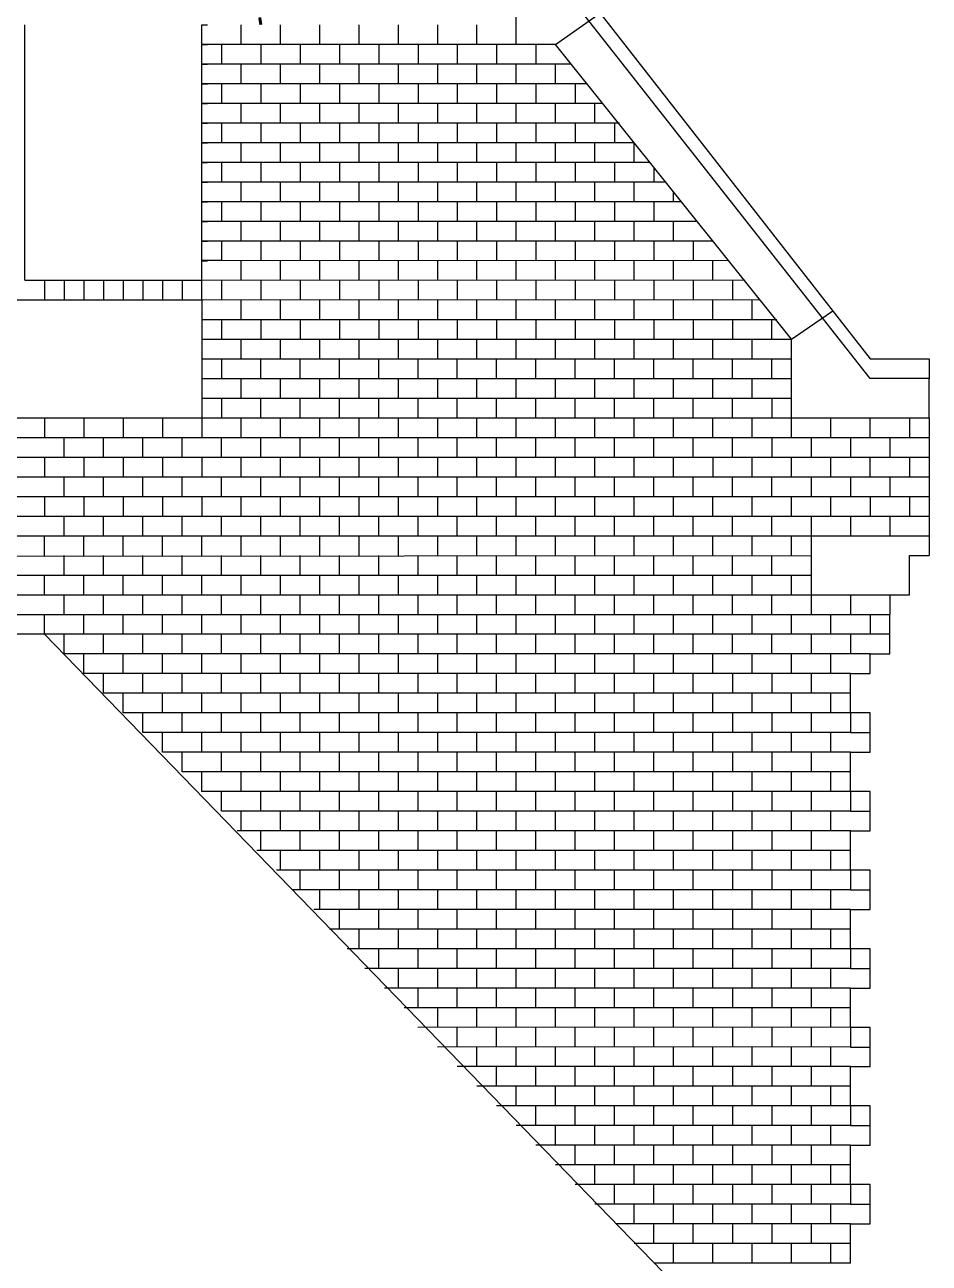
# Model space of a CAD drawing. Extents: x 10 to 104, y 10 to 179.
# Drawn here: x 58 to 104, y 84 to 147 of the extents above; entities that cross this region are included whole.
import ezdxf

# ---------------------------------------------------------------- set-up
doc = ezdxf.new("R2010")
doc.units = 0
doc.header["$MEASUREMENT"] = 0
doc.layers.add('OHNE_NAMEN', color=7, linetype='CONTINUOUS')

msp = doc.modelspace()

# ---------------------------------------------------------------- linework, layer by layer
at = {"layer": 'OHNE_NAMEN', "color": 7, "linetype": 'CONTINUOUS'}
for p, q in [((101.001, 129.0017), (68.0011, 171.0016)), ((83.0012, 146.0017), (83.0012, 148.0016)), ((85.0011, 146.0017), (87.2892, 147.6156)), ((69.0002, 146.0006), (69.0002, 147.0007)), ((71.0004, 146.0006), (71.0004, 147.0007)), ((73.0003, 146.0006), (73.0003, 147.0007)), ((75.0002, 146.0006), (75.0002, 147.0007)), ((77.0001, 146.0006), (77.0001, 147.0007)), ((79.0004, 146.0006), (79.0004, 147.0007)), ((81.0002, 146.0006), (81.0002, 147.0007)), ((83.0001, 146.0006), (83.0001, 147.0007)), ((83.0012, 146.0013), (67.001, 146.0013)), ((68.0004, 146.0003), (68.0004, 145.0005)), ((70.0003, 146.001), (70.0003, 145.0008)), ((72.0002, 146.001), (72.0002, 145.0008)), ((74.0004, 146.001), (74.0004, 145.0008)), ((76.0003, 146.001), (76.0003, 145.0008)), ((78.0002, 146.001), (78.0002, 145.0008)), ((80.0005, 146.001), (80.0005, 145.0008)), ((82.0004, 146.001), (82.0004, 145.0008)), ((85.0011, 146.0017), (83.0012, 146.0017)), ((84.0003, 146.001), (84.0003, 145.0008)), ((97.0012, 131.0015), (85.0011, 146.0017)), ((85.75, 145.0001), (67.001, 145.0012)), ((69.0002, 144.0007), (69.0002, 145.0008)), ((71.0004, 144.0007), (71.0004, 145.0008)), ((73.0003, 144.0007), (73.0003, 145.0008)), ((75.0002, 144.0007), (75.0002, 145.0008)), ((77.0001, 144.0007), (77.0001, 145.0008)), ((79.0004, 144.0007), (79.0004, 145.0008)), ((81.0002, 144.0007), (81.0002, 145.0008)), ((83.0001, 144.0007), (83.0001, 145.0008)), ((85.0004, 144.0007), (85.0004, 145.0008)), ((86.6249, 144), (67.001, 144.0014)), ((68.0004, 144.0004), (68.0004, 143.0002)), ((70.0003, 144.0011), (70.0003, 143.0009)), ((72.0002, 144.0011), (72.0002, 143.0009)), ((74.0004, 144.0011), (74.0004, 143.0009)), ((76.0003, 144.0011), (76.0003, 143.0009)), ((78.0002, 144.0011), (78.0002, 143.0009)), ((80.0005, 144.0011), (80.0005, 143.0009)), ((82.0004, 144.0011), (82.0004, 143.0009)), ((84.0003, 144.0011), (84.0003, 143.0009)), ((86.0005, 144.0011), (86.0005, 143.0009)), ((87.3749, 142.9999), (67.001, 143.0013)), ((69.0002, 142.0008), (69.0002, 143.0006)), ((71.0004, 142.0008), (71.0004, 143.0006)), ((73.0003, 142.0008), (73.0003, 143.0006)), ((75.0002, 142.0008), (75.0002, 143.0006)), ((77.0001, 142.0008), (77.0001, 143.0006)), ((79.0004, 142.0008), (79.0004, 143.0006)), ((81.0002, 142.0008), (81.0002, 143.0006)), ((83.0001, 142.0008), (83.0001, 143.0006)), ((85.0004, 142.0008), (85.0004, 143.0006)), ((87.0003, 142.0008), (87.0003, 143.0006)), ((88.2502, 142.0001), (67.001, 142.0012)), ((68.0004, 142.0005), (68.0004, 141.0003)), ((70.0003, 142.0008), (70.0003, 141.001)), ((72.0002, 142.0008), (72.0002, 141.001)), ((74.0004, 142.0008), (74.0004, 141.001)), ((76.0003, 142.0008), (76.0003, 141.001)), ((78.0002, 142.0008), (78.0002, 141.001)), ((80.0005, 142.0008), (80.0005, 141.001)), ((82.0004, 142.0008), (82.0004, 141.001)), ((84.0003, 142.0008), (84.0003, 141.001)), ((86.0005, 142.0008), (86.0005, 141.001)), ((88.0004, 142.0008), (88.0004, 141.001)), ((89.0002, 141), (67.001, 141.0014)), ((69.0002, 140.0009), (69.0002, 141.0007)), ((71.0004, 140.0009), (71.0004, 141.0007)), ((73.0003, 140.0009), (73.0003, 141.0007)), ((75.0002, 140.0009), (75.0002, 141.0007)), ((77.0001, 140.0009), (77.0001, 141.0007)), ((79.0004, 140.0009), (79.0004, 141.0007)), ((81.0002, 140.0009), (81.0002, 141.0007)), ((83.0001, 140.0009), (83.0001, 141.0007)), ((85.0004, 140.0009), (85.0004, 141.0007)), ((87.0003, 140.0009), (87.0003, 141.0007)), ((89.0002, 140.0009), (89.0002, 141.0007)), ((89.7502, 139.9999), (67.001, 140.0013)), ((68.0004, 140.0002), (68.0004, 139.0004)), ((70.0003, 140.0009), (70.0003, 139.0008)), ((72.0002, 140.0009), (72.0002, 139.0008)), ((74.0004, 140.0009), (74.0004, 139.0008)), ((76.0003, 140.0009), (76.0003, 139.0008)), ((78.0002, 140.0009), (78.0002, 139.0008)), ((80.0005, 140.0009), (80.0005, 139.0008)), ((82.0004, 140.0009), (82.0004, 139.0008)), ((84.0003, 140.0009), (84.0003, 139.0008)), ((86.0005, 140.0009), (86.0005, 139.0008)), ((88.0004, 140.0009), (88.0004, 139.0008)), ((90, 139.7501), (90.0003, 139.0008)), ((90.6251, 139.0001), (67.001, 139.0012)), ((69.0002, 138.0007), (69.0002, 139.0008)), ((71.0004, 138.0007), (71.0004, 139.0008)), ((73.0003, 138.0007), (73.0003, 139.0008)), ((75.0002, 138.0007), (75.0002, 139.0008)), ((77.0001, 138.0007), (77.0001, 139.0008)), ((79.0004, 138.0007), (79.0004, 139.0008)), ((81.0002, 138.0007), (81.0002, 139.0008)), ((83.0001, 138.0007), (83.0001, 139.0008)), ((85.0004, 138.0007), (85.0004, 139.0008)), ((87.0003, 138.0007), (87.0003, 139.0008)), ((89.0002, 138.0007), (89.0002, 139.0008)), ((91.3751, 138), (67.001, 138.0014)), ((68.0004, 138.0003), (68.0004, 137.0002)), ((70.0003, 138.001), (70.0003, 137.0009)), ((72.0002, 138.001), (72.0002, 137.0009)), ((74.0004, 138.001), (74.0004, 137.0009)), ((76.0003, 138.001), (76.0003, 137.0009)), ((78.0002, 138.001), (78.0002, 137.0009)), ((80.0005, 138.001), (80.0005, 137.0009)), ((82.0004, 138.001), (82.0004, 137.0009)), ((84.0003, 138.001), (84.0003, 137.0009)), ((86.0005, 138.001), (86.0005, 137.0009)), ((88.0004, 138.001), (88.0004, 137.0009)), ((90.0003, 138.001), (90.0003, 137.0009)), ((91.0001, 138), (91.0001, 138.4999)), ((92.1251, 136.9998), (67.001, 137.0012)), ((69.0002, 136.0008), (69.0002, 137.0009)), ((71.0004, 136.0008), (71.0004, 137.0009)), ((73.0003, 136.0008), (73.0003, 137.0009)), ((75.0002, 136.0008), (75.0002, 137.0009)), ((77.0001, 136.0008), (77.0001, 137.0009)), ((79.0004, 136.0008), (79.0004, 137.0009)), ((81.0002, 136.0008), (81.0002, 137.0009)), ((83.0001, 136.0008), (83.0001, 137.0009)), ((85.0004, 136.0008), (85.0004, 137.0009)), ((87.0003, 136.0008), (87.0003, 137.0009)), ((89.0002, 136.0008), (89.0002, 137.0009)), ((91.0001, 136.0008), (91.0001, 137.0009)), ((93.001, 136.0011), (67.001, 136.0011)), ((68.0004, 136.0004), (68.0004, 135.0003)), ((70.0003, 136.0008), (70.0003, 135.001)), ((72.0002, 136.0008), (72.0002, 135.001)), ((74.0004, 136.0008), (74.0004, 135.001)), ((76.0003, 136.0008), (76.0003, 135.001)), ((78.0002, 136.0008), (78.0002, 135.001)), ((80.0005, 136.0008), (80.0005, 135.001)), ((82.0004, 136.0008), (82.0004, 135.001)), ((84.0003, 136.0008), (84.0003, 135.001)), ((86.0005, 136.0008), (86.0005, 135.001)), ((88.0004, 136.0008), (88.0004, 135.001)), ((90.0003, 136.0008), (90.0003, 135.001)), ((92.0002, 136.0008), (92.0002, 135.001)), ((68.0004, 135.0014), (67.0006, 135.0014)), ((93.75, 134.9999), (68.0011, 135.0014)), ((69.0002, 134.0009), (69.0002, 135.0006)), ((71.0004, 134.0009), (71.0004, 135.0006)), ((73.0003, 134.0009), (73.0003, 135.0006)), ((75.0002, 134.0009), (75.0002, 135.0006)), ((77.0001, 134.0009), (77.0001, 135.0006)), ((79.0004, 134.0009), (79.0004, 135.0006)), ((81.0002, 134.0009), (81.0002, 135.0006)), ((83.0001, 134.0009), (83.0001, 135.0006)), ((85.0004, 134.0009), (85.0004, 135.0006)), ((87.0003, 134.0009), (87.0003, 135.0006)), ((89.0002, 134.0009), (89.0002, 135.0006)), ((91.0001, 134.0009), (91.0001, 135.0006)), ((93.0003, 134.0009), (93.0003, 135.0006)), ((59.0003, 134.0005), (59.0003, 133.0004)), ((60.0004, 134.0005), (60.0004, 133.0004)), ((61.0002, 134.0005), (61.0002, 133.0004)), ((62.0003, 134.0005), (62.0003, 133.0004)), ((63.0005, 134.0005), (63.0005, 133.0004)), ((64.0002, 134.0005), (64.0002, 133.0004)), ((65.0004, 134.0005), (65.0004, 133.0004)), ((66.0005, 134.0005), (66.0005, 133.0004)), ((94.6249, 134.0002), (67.0003, 134.0005)), ((67.0003, 133.0004), (67.0003, 134.0005)), ((68.0004, 134.0005), (68.0004, 133.0004)), ((70.0003, 134.0009), (70.0003, 133.0007)), ((72.0002, 134.0009), (72.0002, 133.0007)), ((74.0004, 134.0009), (74.0004, 133.0007)), ((76.0003, 134.0009), (76.0003, 133.0007)), ((78.0002, 134.0009), (78.0002, 133.0007)), ((80.0005, 134.0009), (80.0005, 133.0007)), ((82.0004, 134.0009), (82.0004, 133.0007)), ((84.0003, 134.0009), (84.0003, 133.0007)), ((86.0005, 134.0009), (86.0005, 133.0007)), ((88.0004, 134.0009), (88.0004, 133.0007)), ((90.0003, 134.0009), (90.0003, 133.0007)), ((92.0002, 134.0009), (92.0002, 133.0007)), ((94.0005, 134.0009), (94.0005, 133.0007)), ((95.3749, 133), (67.0003, 133.0004)), ((69.0002, 132.0006), (69.0002, 133.0007)), ((71.0004, 132.0006), (71.0004, 133.0007)), ((73.0003, 132.0006), (73.0003, 133.0007)), ((75.0002, 132.0006), (75.0002, 133.0007)), ((77.0001, 132.0006), (77.0001, 133.0007)), ((79.0004, 132.0006), (79.0004, 133.0007)), ((81.0002, 132.0006), (81.0002, 133.0007)), ((83.0001, 132.0006), (83.0001, 133.0007)), ((85.0004, 132.0006), (85.0004, 133.0007)), ((87.0003, 132.0006), (87.0003, 133.0007)), ((89.0002, 132.0006), (89.0002, 133.0007)), ((91.0001, 132.0006), (91.0001, 133.0007)), ((93.0003, 132.0006), (93.0003, 133.0007)), ((95.0002, 132.0006), (95.0002, 133.0007)), ((97.0012, 131.0015), (99.1027, 132.4458)), ((67.0003, 132.0003), (96.2501, 131.9999)), ((68.0004, 132.0003), (68.0004, 131.0005)), ((70.0003, 132.001), (70.0003, 131.0009)), ((72.0002, 132.001), (72.0002, 131.0009)), ((74.0004, 132.001), (74.0004, 131.0009)), ((76.0003, 132.001), (76.0003, 131.0009)), ((78.0002, 132.001), (78.0002, 131.0009)), ((80.0005, 132.001), (80.0005, 131.0009)), ((82.0004, 132.001), (82.0004, 131.0009)), ((84.0003, 132.001), (84.0003, 131.0009)), ((86.0005, 132.001), (86.0005, 131.0009)), ((88.0004, 132.001), (88.0004, 131.0009)), ((90.0003, 132.001), (90.0003, 131.0009)), ((92.0002, 132.001), (92.0002, 131.0009)), ((94.0005, 132.001), (94.0005, 131.0009)), ((96, 131.0001), (96, 131.9999)), ((67.0003, 131.0005), (97.0005, 131.0005)), ((69.0002, 130.0007), (69.0002, 131.0009)), ((71.0004, 130.0007), (71.0004, 131.0009)), ((73.0003, 130.0007), (73.0003, 131.0009)), ((75.0002, 130.0007), (75.0002, 131.0009)), ((77.0004, 130.0007), (77.0004, 131.0009)), ((79.0004, 130.0007), (79.0004, 131.0009)), ((81.0002, 130.0007), (81.0002, 131.0009)), ((83.0001, 130.0007), (83.0001, 131.0009)), ((85.0004, 130.0007), (85.0004, 131.0009)), ((87.0003, 130.0007), (87.0003, 131.0009)), ((89.0002, 130.0007), (89.0002, 131.0009)), ((91.0001, 130.0007), (91.0001, 131.0009)), ((93.0003, 130.0007), (93.0003, 131.0009)), ((95.0002, 130.0007), (95.0002, 131.0009)), ((97.0001, 130.0007), (97.0001, 131.0009)), ((97.0012, 127.0014), (97.0012, 131.0015)), ((67.0003, 130.0004), (97.0005, 130.0004)), ((68.0004, 130.0004), (68.0004, 129.0003)), ((70.0003, 129.0006), (70.0003, 130.0007)), ((72.0002, 129.0006), (72.0002, 130.0007)), ((74.0001, 129.0006), (74.0001, 130.0007)), ((76.0003, 129.0006), (76.0003, 130.0007)), ((78.0002, 129.0006), (78.0002, 130.0007)), ((80.0001, 129.0006), (80.0001, 130.0007)), ((82.0004, 129.0006), (82.0004, 130.0007)), ((84.0003, 129.0006), (84.0003, 130.0007)), ((86.0002, 129.0006), (86.0002, 130.0007)), ((88.0004, 129.0006), (88.0004, 130.0007)), ((90.0003, 129.0006), (90.0003, 130.0007)), ((92.0002, 129.0006), (92.0002, 130.0007)), ((94.0001, 129.0006), (94.0001, 130.0007)), ((96.0004, 129.0006), (96.0004, 130.0007)), ((67.0003, 129.0003), (97.0005, 129.0003)), ((69.0002, 128.0008), (69.0002, 129.0006)), ((71.0004, 128.0008), (71.0004, 129.0006)), ((73.0003, 128.0008), (73.0003, 129.0006)), ((75.0002, 128.0008), (75.0002, 129.0006)), ((77.0004, 128.0008), (77.0004, 129.0006)), ((79.0004, 128.0008), (79.0004, 129.0006)), ((81.0002, 128.0008), (81.0002, 129.0006)), ((83.0005, 128.0008), (83.0005, 129.0006)), ((85.0004, 128.0008), (85.0004, 129.0006)), ((87.0003, 128.0008), (87.0003, 129.0006)), ((89.0002, 128.0008), (89.0002, 129.0006)), ((91.0001, 128.0008), (91.0001, 129.0006)), ((93.0003, 128.0008), (93.0003, 129.0006)), ((95.0002, 128.0008), (95.0002, 129.0006)), ((97.0001, 128.0008), (97.0001, 129.0006)), ((104.0007, 129.0013), (101.001, 129.0017)), ((67.0003, 128.0005), (97.0005, 128.0005)), ((68.0004, 128.0005), (68.0004, 127.0004)), ((70.0003, 127.0007), (70.0003, 128.0008)), ((72.0002, 127.0007), (72.0002, 128.0008)), ((74.0004, 127.0007), (74.0004, 128.0008)), ((76.0003, 127.0007), (76.0003, 128.0008)), ((78.0002, 127.0007), (78.0002, 128.0008)), ((80.0001, 127.0007), (80.0001, 128.0008)), ((82.0004, 127.0007), (82.0004, 128.0008)), ((84.0003, 127.0007), (84.0003, 128.0008)), ((86.0002, 127.0007), (86.0002, 128.0008)), ((88.0004, 127.0007), (88.0004, 128.0008)), ((90.0003, 127.0007), (90.0003, 128.0008)), ((92.0002, 127.0007), (92.0002, 128.0008)), ((94.0001, 127.0007), (94.0001, 128.0008)), ((96.0004, 128.0008), (96.0004, 127.0007)), ((59.0003, 127.0004), (59.0003, 126.0002)), ((61.0002, 127.0004), (61.0002, 126.0002)), ((63.0005, 127.0004), (63.0005, 126.0002)), ((65.0004, 127.0004), (65.0004, 126.0002)), ((67.0003, 127.0004), (104.0003, 127.0004)), ((67.0003, 127.0004), (67.0003, 126.0002)), ((69.0002, 126.0006), (69.0002, 127.0007)), ((71.0004, 126.0006), (71.0004, 127.0007)), ((73.0003, 126.0006), (73.0003, 127.0007)), ((75.0002, 126.0006), (75.0002, 127.0007)), ((77.0004, 126.0006), (77.0004, 127.0007)), ((79.0004, 126.0006), (79.0004, 127.0007)), ((81.0002, 126.0006), (81.0002, 127.0007)), ((83.0005, 126.0006), (83.0005, 127.0007)), ((85.0004, 126.0006), (85.0004, 127.0007)), ((87.0003, 126.0006), (87.0003, 127.0007)), ((89.0002, 126.0006), (89.0002, 127.0007)), ((91.0001, 126.0006), (91.0001, 127.0007)), ((93.0003, 126.0006), (93.0003, 127.0007)), ((95.0002, 126.0006), (95.0002, 127.0007)), ((97.0001, 126.0006), (97.0001, 127.0007)), ((99.0004, 126.0006), (99.0004, 127.0007)), ((101.0003, 126.0006), (101.0003, 127.0007)), ((103.0005, 127.0007), (103.0005, 126.0009)), ((10.0008, 126.0013), (104.0003, 126.0002)), ((60.0001, 125.0008), (60.0001, 126.0006)), ((62, 125.0008), (62, 126.0006)), ((64.0002, 125.0008), (64.0002, 126.0006)), ((66.0001, 125.0008), (66.0001, 126.0006)), ((68, 125.0008), (68, 126.0006)), ((70.0003, 125.0008), (70.0003, 126.0006)), ((72.0002, 125.0008), (72.0002, 126.0006)), ((74.0004, 125.0008), (74.0004, 126.0006)), ((76.0003, 125.0008), (76.0003, 126.0006)), ((78.0002, 125.0008), (78.0002, 126.0006)), ((80.0001, 125.0008), (80.0001, 126.0006)), ((82.0004, 125.0008), (82.0004, 126.0006)), ((84.0003, 125.0008), (84.0003, 126.0006)), ((86.0002, 125.0008), (86.0002, 126.0006)), ((88.0004, 125.0008), (88.0004, 126.0006)), ((90.0003, 125.0008), (90.0003, 126.0006)), ((92.0002, 125.0008), (92.0002, 126.0006)), ((94.0001, 125.0008), (94.0001, 126.0006)), ((96.0004, 126.0009), (96.0004, 125.0008)), ((98.0003, 126.0009), (98.0003, 125.0008)), ((100.0005, 126.0009), (100.0005, 125.0008)), ((102.0004, 126.0009), (102.0004, 125.0008)), ((10.0008, 125.0012), (104.0003, 125.0004)), ((59.0003, 125.0004), (59.0003, 124.0003)), ((61.0002, 125.0004), (61.0002, 124.0003)), ((63.0005, 125.0004), (63.0005, 124.0003)), ((65.0004, 125.0004), (65.0004, 124.0003)), ((67.0003, 125.0004), (67.0003, 124.0003)), ((69.0005, 124.0007), (69.0005, 125.0008)), ((71.0004, 124.0007), (71.0004, 125.0008)), ((73.0003, 124.0007), (73.0003, 125.0008)), ((75.0002, 124.0007), (75.0002, 125.0008)), ((77.0004, 124.0007), (77.0004, 125.0008)), ((79.0004, 124.0007), (79.0004, 125.0008)), ((81.0002, 124.0007), (81.0002, 125.0008)), ((83.0005, 124.0007), (83.0005, 125.0008)), ((85.0004, 124.0007), (85.0004, 125.0008)), ((87.0003, 124.0007), (87.0003, 125.0008)), ((89.0002, 124.0007), (89.0002, 125.0008)), ((91.0001, 124.0007), (91.0001, 125.0008)), ((93.0003, 125.0008), (93.0003, 124.001)), ((95.0002, 124.0007), (95.0002, 125.0008)), ((97.0001, 124.0007), (97.0001, 125.0008)), ((99.0004, 124.0007), (99.0004, 125.0008)), ((101.0003, 124.0007), (101.0003, 125.0008)), ((103.0005, 125.0008), (103.0005, 124.001)), ((10.0008, 124.0014), (104.0003, 124.0003)), ((60.0001, 123.0009), (60.0001, 124.0007)), ((62, 123.0009), (62, 124.0007)), ((64.0002, 123.0009), (64.0002, 124.0007)), ((66.0001, 123.0009), (66.0001, 124.0007)), ((68, 123.0009), (68, 124.0007)), ((70.0003, 123.0009), (70.0003, 124.0007)), ((72.0002, 123.0009), (72.0002, 124.0007)), ((74.0001, 123.0009), (74.0001, 124.0007)), ((76.0003, 123.0009), (76.0003, 124.0007)), ((78.0002, 123.0009), (78.0002, 124.0007)), ((80.0001, 123.0009), (80.0001, 124.0007)), ((82.0004, 123.0009), (82.0004, 124.0007)), ((84.0003, 123.0009), (84.0003, 124.0007)), ((86.0002, 123.0009), (86.0002, 124.0007)), ((88.0004, 123.0009), (88.0004, 124.0007)), ((90.0003, 123.0009), (90.0003, 124.0007)), ((92.0002, 123.0009), (92.0002, 124.0007)), ((94.0001, 123.0009), (94.0001, 124.0007)), ((96.0004, 123.0009), (96.0004, 124.0007)), ((98.0003, 124.001), (98.0003, 123.0009)), ((100.0005, 124.001), (100.0005, 123.0009)), ((102.0004, 124.001), (102.0004, 123.0009)), ((10.0008, 123.0013), (104.0003, 123.0002)), ((59.0003, 123.0002), (59.0003, 122.0004)), ((61.0002, 123.0002), (61.0002, 122.0004)), ((63.0005, 123.0002), (63.0005, 122.0004)), ((65.0004, 123.0002), (65.0004, 122.0004)), ((67.0003, 123.0002), (67.0003, 122.0004)), ((69.0005, 122.0008), (69.0005, 123.0009)), ((71.0004, 122.0008), (71.0004, 123.0009)), ((73.0003, 122.0008), (73.0003, 123.0009)), ((75.0002, 122.0008), (75.0002, 123.0009)), ((77.0004, 122.0008), (77.0004, 123.0009)), ((79.0004, 122.0008), (79.0004, 123.0009)), ((81.0002, 122.0008), (81.0002, 123.0009)), ((83.0005, 122.0008), (83.0005, 123.0009)), ((85.0004, 122.0008), (85.0004, 123.0009)), ((87.0003, 122.0008), (87.0003, 123.0009)), ((89.0002, 122.0008), (89.0002, 123.0009)), ((91.0004, 122.0008), (91.0004, 123.0009)), ((93.0003, 122.0008), (93.0003, 123.0009)), ((95.0002, 122.0008), (95.0002, 123.0009)), ((97.0005, 122.0008), (97.0005, 123.0009)), ((99.0004, 122.0008), (99.0004, 123.0009)), ((101.0003, 123.0009), (101.0003, 122.0008)), ((103.0005, 123.0009), (103.0005, 122.0008)), ((10.0008, 122.0011), (104.0003, 122.0004)), ((60.0001, 121.0007), (60.0001, 122.0008)), ((62.0003, 121.0007), (62.0003, 122.0008)), ((64.0002, 121.0007), (64.0002, 122.0008)), ((66.0001, 121.0007), (66.0001, 122.0008)), ((68.0004, 121.0007), (68.0004, 122.0008)), ((70.0003, 121.0007), (70.0003, 122.0008)), ((72.0002, 121.0007), (72.0002, 122.0008)), ((74.0001, 121.0007), (74.0001, 122.0008)), ((76.0003, 121.0007), (76.0003, 122.0008)), ((78.0002, 121.0007), (78.0002, 122.0008)), ((80.0001, 121.0007), (80.0001, 122.0008)), ((82.0004, 121.0007), (82.0004, 122.0008)), ((84.0003, 121.0007), (84.0003, 122.0008)), ((86.0002, 121.0007), (86.0002, 122.0008)), ((88.0004, 121.0007), (88.0004, 122.0008)), ((90.0003, 121.0007), (90.0003, 122.0008)), ((92.0002, 121.0007), (92.0002, 122.0008)), ((94.0001, 121.0007), (94.0001, 122.0008)), ((96.0004, 121.0007), (96.0004, 122.0008)), ((98.0003, 122.0008), (98.0003, 121.001)), ((100.0005, 122.0008), (100.0005, 121.001)), ((102.0004, 122.0004), (102.0004, 121.0003)), ((10.0008, 121.0014), (104.0003, 121.0003)), ((59.0003, 120.0009), (59.0003, 121.001)), ((61.0002, 120.0009), (61.0002, 121.001)), ((63.0005, 120.0009), (63.0005, 121.001)), ((65.0004, 120.0009), (65.0004, 121.001)), ((67.0003, 120.0009), (67.0003, 121.001)), ((69.0005, 120.0009), (69.0005, 121.001)), ((71.0004, 120.0009), (71.0004, 121.001)), ((73.0003, 120.0009), (73.0003, 121.001)), ((75.0002, 120.0009), (75.0002, 121.0007)), ((77.0004, 120.0009), (77.0004, 121.001)), ((79.0004, 120.0009), (79.0004, 121.001)), ((81.0002, 120.0009), (81.0002, 121.001)), ((83.0005, 120.0009), (83.0005, 121.001)), ((85.0004, 120.0009), (85.0004, 121.001)), ((87.0003, 120.0009), (87.0003, 121.001)), ((89.0002, 120.0009), (89.0002, 121.001)), ((91.0004, 120.0009), (91.0004, 121.001)), ((93.0003, 120.0009), (93.0003, 121.0007)), ((95.0002, 120.0009), (95.0002, 121.0007)), ((97.0005, 120.0009), (97.0005, 121.0007)), ((98.0003, 121.0003), (98.0003, 118.0003)), ((16.0517, 119.9448), (98.0003, 120.0002)), ((60.0001, 119.0008), (60.0001, 120.0009)), ((62.0003, 119.0008), (62.0003, 120.0009)), ((64.0002, 119.0008), (64.0002, 120.0009)), ((66.0001, 119.0008), (66.0001, 120.0009)), ((68.0004, 119.0008), (68.0004, 120.0009)), ((70.0003, 119.0008), (70.0003, 120.0009)), ((72.0002, 119.0008), (72.0002, 120.0009)), ((74.0001, 119.0008), (74.0001, 120.0009)), ((76.0003, 119.0008), (76.0003, 120.0009)), ((78.0002, 119.0008), (78.0002, 120.0009)), ((80.0001, 119.0008), (80.0001, 120.0009)), ((82.0004, 119.0008), (82.0004, 120.0009)), ((84.0003, 119.0008), (84.0003, 120.0009)), ((86.0002, 119.0008), (86.0002, 120.0009)), ((88.0004, 119.0008), (88.0004, 120.0009)), ((90.0003, 119.0008), (90.0003, 120.0009)), ((92.0002, 119.0008), (92.0002, 120.0009)), ((94.0001, 119.0008), (94.0001, 120.0009)), ((96.0004, 119.0008), (96.0004, 120.0009)), ((16.0003, 119.0004), (98.0003, 119.0004)), ((59.0003, 118.001), (59.0003, 119.0011)), ((61.0002, 118.001), (61.0002, 119.0011)), ((63.0005, 118.001), (63.0005, 119.0011)), ((65.0004, 118.001), (65.0004, 119.0011)), ((67.0003, 118.0006), (67.0003, 119.0008)), ((69.0005, 118.0006), (69.0005, 119.0008)), ((71.0004, 118.0006), (71.0004, 119.0008)), ((73.0003, 118.0006), (73.0003, 119.0008)), ((75.0002, 118.0006), (75.0002, 119.0008)), ((77.0004, 118.001), (77.0004, 119.0011)), ((79.0004, 118.001), (79.0004, 119.0011)), ((81.0002, 118.001), (81.0002, 119.0011)), ((83.0005, 118.001), (83.0005, 119.0011)), ((85.0004, 118.001), (85.0004, 119.0011)), ((87.0003, 118.001), (87.0003, 119.0011)), ((89.0002, 118.001), (89.0002, 119.0011)), ((91.0004, 118.001), (91.0004, 119.0011)), ((93.0003, 118.0006), (93.0003, 119.0008)), ((95.0002, 118.0006), (95.0002, 119.0008)), ((97.0005, 118.0006), (97.0005, 119.0008)), ((12, 117.9999), (102, 117.9999)), ((60.0001, 117.0009), (60.0001, 118.0006)), ((62.0003, 117.0009), (62.0003, 118.0006)), ((64.0002, 117.0009), (64.0002, 118.0006)), ((66.0001, 117.0009), (66.0001, 118.0006)), ((68.0004, 117.0009), (68.0004, 118.0006)), ((70.0003, 117.0009), (70.0003, 118.0006)), ((72.0002, 117.0009), (72.0002, 118.0006)), ((74.0001, 117.0009), (74.0001, 118.0006)), ((76.0003, 117.0009), (76.0003, 118.0006)), ((78.0002, 117.0009), (78.0002, 118.0006)), ((80.0001, 117.0009), (80.0001, 118.0006)), ((82.0004, 117.0009), (82.0004, 118.0006)), ((84.0003, 117.0009), (84.0003, 118.0006)), ((86.0002, 117.0009), (86.0002, 118.0006)), ((88.0004, 117.0009), (88.0004, 118.0006)), ((90.0003, 117.0009), (90.0003, 118.0006)), ((92.0002, 117.0009), (92.0002, 118.0006)), ((94.0001, 117.0009), (94.0001, 118.0006)), ((96.0004, 117.0009), (96.0004, 118.0006)), ((98.0003, 118.001), (98.0003, 117.0009)), ((100.0005, 118.001), (100.0005, 117.0009)), ((12, 117.0002), (102.0004, 117.0002)), ((59.0003, 116.0011), (59.0003, 117.0009)), ((61.0002, 116.0011), (61.0002, 117.0009)), ((63.0005, 116.0011), (63.0005, 117.0009)), ((65.0004, 116.0011), (65.0004, 117.0009)), ((67.0003, 116.0007), (67.0003, 117.0009)), ((69.0005, 116.0007), (69.0005, 117.0009)), ((71.0004, 116.0007), (71.0004, 117.0009)), ((73.0003, 116.0007), (73.0003, 117.0009)), ((75.0002, 116.0007), (75.0002, 117.0009)), ((77.0004, 116.0011), (77.0004, 117.0009)), ((79.0004, 116.0011), (79.0004, 117.0009)), ((81.0002, 116.0011), (81.0002, 117.0009)), ((83.0005, 116.0011), (83.0005, 117.0009)), ((85.0004, 116.0011), (85.0004, 117.0009)), ((87.0003, 116.0011), (87.0003, 117.0009)), ((89.0002, 116.0011), (89.0002, 117.0009)), ((91.0004, 116.0011), (91.0004, 117.0009)), ((93.0003, 116.0007), (93.0003, 117.0009)), ((95.0002, 116.0007), (95.0002, 117.0009)), ((97.0005, 116.0007), (97.0005, 117.0009)), ((99.0004, 116.0007), (99.0004, 117.0009)), ((101.0003, 117.0009), (101.0003, 116.0011)), ((102.0011, 116.0011), (57.0004, 116.0011)), ((59.0003, 116.0011), (91.0001, 83.0001)), ((60.0001, 115.0006), (60.0001, 116.0007)), ((62.0003, 115.0006), (62.0003, 116.0007)), ((64.0002, 115.0006), (64.0002, 116.0007)), ((66.0001, 115.0006), (66.0001, 116.0007)), ((68.0004, 115.0006), (68.0004, 116.0007)), ((70.0003, 115.0006), (70.0003, 116.0007)), ((72.0002, 115.0006), (72.0002, 116.0007)), ((74.0001, 115.0006), (74.0001, 116.0007)), ((76.0003, 115.0006), (76.0003, 116.0007)), ((78.0002, 115.0006), (78.0002, 116.0007)), ((80.0001, 115.0006), (80.0001, 116.0007)), ((82.0004, 115.0006), (82.0004, 116.0007)), ((84.0003, 115.0006), (84.0003, 116.0007)), ((86.0002, 115.0006), (86.0002, 116.0007)), ((88.0004, 115.0006), (88.0004, 116.0007)), ((90.0003, 115.0006), (90.0003, 116.0007)), ((92.0002, 115.0006), (92.0002, 116.0007)), ((94.0001, 115.0006), (94.0001, 116.0007)), ((96.0004, 115.0006), (96.0004, 116.0007)), ((98.0003, 116.0011), (98.0003, 115.001)), ((100.0005, 116.0011), (100.0005, 115.001)), ((100.9999, 114.9999), (60.0011, 115.0013)), ((61.0002, 114.0008), (61.0002, 115.001)), ((63.0005, 114.0008), (63.0005, 115.001)), ((65.0004, 114.0008), (65.0004, 115.001)), ((67.0003, 114.0008), (67.0003, 115.0006)), ((69.0005, 114.0008), (69.0005, 115.0006)), ((71.0004, 114.0008), (71.0004, 115.0006)), ((73.0003, 114.0008), (73.0003, 115.0006)), ((75.0002, 114.0008), (75.0002, 115.0006)), ((77.0004, 114.0008), (77.0004, 115.001)), ((79.0004, 114.0008), (79.0004, 115.001)), ((81.0002, 114.0008), (81.0002, 115.001)), ((83.0005, 114.0008), (83.0005, 115.001)), ((85.0004, 114.0008), (85.0004, 115.0006)), ((87.0003, 114.0008), (87.0003, 115.0006)), ((89.0002, 114.0008), (89.0002, 115.0006)), ((91.0004, 114.0008), (91.0004, 115.0006)), ((93.0003, 114.0008), (93.0003, 115.0006)), ((95.0002, 114.0008), (95.0002, 115.0006)), ((97.0005, 114.0008), (97.0005, 115.0006)), ((99.0004, 114.0008), (99.0004, 115.0006)), ((100.0001, 114.0001), (60.9999, 114.0001)), ((62.0003, 113.0007), (62.0003, 114.0008)), ((64.0002, 113.0007), (64.0002, 114.0008)), ((66.0005, 113.0007), (66.0005, 114.0008)), ((68.0004, 113.0007), (68.0004, 114.0008)), ((70.0003, 113.0007), (70.0003, 114.0008)), ((72.0002, 113.0007), (72.0002, 114.0008)), ((74.0001, 113.0007), (74.0001, 114.0008)), ((76.0003, 113.0007), (76.0003, 114.0008)), ((78.0002, 113.0007), (78.0002, 114.0008)), ((80.0001, 113.0007), (80.0001, 114.0008)), ((82.0004, 113.0007), (82.0004, 114.0008)), ((84.0003, 113.0007), (84.0003, 114.0008)), ((86.0002, 113.0007), (86.0002, 114.0005)), ((88.0004, 113.0007), (88.0004, 114.0005)), ((90.0003, 113.0007), (90.0003, 114.0005)), ((92.0002, 113.0007), (92.0002, 114.0005)), ((94.0001, 114.0005), (94.0001, 113.0004)), ((96, 114.0005), (96, 113.0004)), ((97.9999, 114.0005), (97.9999, 113.0004)), ((100.0012, 113.0011), (62, 113)), ((63.0005, 112.0009), (63.0005, 113.0007)), ((65.0004, 112.0009), (65.0004, 113.0007)), ((67.0003, 112.0009), (67.0003, 113.0007)), ((69.0005, 112.0009), (69.0005, 113.0007)), ((71.0004, 112.0009), (71.0004, 113.0007)), ((73.0003, 112.0009), (73.0003, 113.0007)), ((75.0002, 112.0006), (75.0002, 113.0007)), ((77.0004, 112.0009), (77.0004, 113.0007)), ((79.0004, 112.0009), (79.0004, 113.0007)), ((81.0002, 112.0009), (81.0002, 113.0007)), ((83.0005, 112.0009), (83.0005, 113.0007)), ((85.0004, 112.0009), (85.0004, 113.0007)), ((87.0003, 112.0009), (87.0003, 113.0007)), ((89.0002, 112.0009), (89.0002, 113.0007)), ((91.0004, 112.0009), (91.0004, 113.0007)), ((93.0003, 112.0006), (93.0003, 113.0007)), ((95.0002, 112.0006), (95.0002, 113.0007)), ((97.0005, 112.0006), (97.0005, 113.0007)), ((99.0004, 112.0009), (99.0004, 113.0007)), ((100.0012, 112.0013), (63.0001, 111.9999)), ((64.0002, 111.0008), (64.0002, 112.0006)), ((66.0005, 111.0008), (66.0005, 112.0006)), ((68.0004, 111.0008), (68.0004, 112.0006)), ((70.0003, 111.0008), (70.0003, 112.0006)), ((72.0002, 111.0008), (72.0002, 112.0006)), ((74.0004, 111.0008), (74.0004, 112.0006)), ((76.0003, 111.0008), (76.0003, 112.0006)), ((78.0002, 111.0008), (78.0002, 112.0006)), ((80.0001, 111.0008), (80.0001, 112.0006)), ((82.0004, 111.0008), (82.0004, 112.0006)), ((84.0003, 111.0008), (84.0003, 112.0006)), ((86.0002, 111.0008), (86.0002, 112.0006)), ((88.0004, 111.0005), (88.0004, 112.0006)), ((90.0003, 111.0005), (90.0003, 112.0006)), ((92.0002, 111.0005), (92.0002, 112.0006)), ((94.0001, 112.0002), (94.0001, 111.0005)), ((96, 112.0002), (96, 111.0005)), ((97.9999, 112.0002), (97.9999, 111.0005)), ((100.0001, 111.9999), (100.0001, 111.0001)), ((100.0012, 111.0012), (63.9999, 111.0001)), ((65.0004, 110.0007), (65.0004, 111.0008)), ((67.0003, 110.0007), (67.0003, 111.0008)), ((69.0005, 110.0007), (69.0005, 111.0008)), ((71.0004, 110.0007), (71.0004, 111.0008)), ((73.0003, 110.0007), (73.0003, 111.0008)), ((75.0002, 110.0007), (75.0002, 111.0008)), ((77.0004, 110.0007), (77.0004, 111.0008)), ((79.0004, 110.0007), (79.0004, 111.0008)), ((81.0002, 110.0007), (81.0002, 111.0008)), ((83.0005, 110.0007), (83.0005, 111.0008)), ((85.0004, 110.0007), (85.0004, 111.0008)), ((87.0003, 110.0007), (87.0003, 111.0008)), ((89.0002, 110.0007), (89.0002, 111.0008)), ((91.0004, 110.0007), (91.0004, 111.0008)), ((93.0003, 110.0007), (93.0003, 111.0008)), ((95.0002, 110.0007), (95.0002, 111.0008)), ((97.0005, 110.0007), (97.0005, 111.0008)), ((99.0004, 110.0007), (99.0004, 111.0008)), ((100.0012, 110.001), (65, 110)), ((66.0005, 109.0009), (66.0005, 110.0007)), ((68.0004, 109.0009), (68.0004, 110.0007)), ((70.0003, 109.0009), (70.0003, 110.0007)), ((72.0002, 109.0009), (72.0002, 110.0007)), ((74.0001, 109.0009), (74.0001, 110.0007)), ((76.0003, 109.0009), (76.0003, 110.0007)), ((78.0002, 109.0009), (78.0002, 110.0007)), ((80.0001, 109.0009), (80.0001, 110.0007)), ((82.0004, 109.0009), (82.0004, 110.0007)), ((84.0003, 109.0009), (84.0003, 110.0007)), ((86.0002, 109.0009), (86.0002, 110.0007)), ((88.0004, 109.0006), (88.0004, 110.0007)), ((90.0003, 109.0006), (90.0003, 110.0007)), ((92.0002, 109.0006), (92.0002, 110.0007)), ((94.0001, 110.0003), (94.0001, 109.0002)), ((96, 110.0003), (96, 109.0002)), ((97.9999, 110.0003), (97.9999, 109.0002)), ((100.0012, 109.0013), (66.0001, 108.9999)), ((67.0003, 108.0008), (67.0003, 109.0009)), ((69.0005, 108.0008), (69.0005, 109.0009)), ((71.0004, 108.0008), (71.0004, 109.0009)), ((73.0003, 108.0008), (73.0003, 109.0009)), ((75.0002, 108.0008), (75.0002, 109.0009)), ((77.0004, 108.0008), (77.0004, 109.0009)), ((79.0004, 108.0008), (79.0004, 109.0009)), ((81.0002, 108.0008), (81.0002, 109.0009)), ((83.0005, 108.0008), (83.0005, 109.0009)), ((85.0004, 108.0008), (85.0004, 109.0009)), ((87.0003, 108.0008), (87.0003, 109.0009)), ((89.0002, 108.0008), (89.0002, 109.0009)), ((91.0004, 108.0008), (91.0004, 109.0009)), ((93.0003, 108.0008), (93.0003, 109.0009)), ((95.0002, 108.0008), (95.0002, 109.0009)), ((97.0005, 108.0008), (97.0005, 109.0009)), ((99.0004, 108.0008), (99.0004, 109.0009)), ((100.0012, 108.0011), (66.9999, 108.0001)), ((68.0004, 107.0007), (68.0004, 108.0008)), ((70.0003, 107.0007), (70.0003, 108.0008)), ((72.0002, 107.0007), (72.0002, 108.0008)), ((74.0004, 107.0007), (74.0004, 108.0008)), ((76.0003, 107.0007), (76.0003, 108.0008)), ((78.0002, 107.0007), (78.0002, 108.0008)), ((80.0001, 107.0007), (80.0001, 108.0008)), ((82.0004, 107.0007), (82.0004, 108.0008)), ((84.0003, 107.0007), (84.0003, 108.0008)), ((86.0002, 107.0007), (86.0002, 108.0008)), ((88.0004, 107.0007), (88.0004, 108.0008)), ((90.0003, 107.0007), (90.0003, 108.0008)), ((92.0002, 107.0007), (92.0002, 108.0008)), ((94.0001, 108.0004), (94.0001, 107.0003)), ((96, 108.0004), (96, 107.0003)), ((97.9999, 108.0004), (97.9999, 107.0003)), ((100.0001, 108.0001), (100.0001, 107)), ((100.0012, 107.001), (68, 107)), ((69.0005, 106.0009), (69.0005, 107.001)), ((71.0004, 106.0009), (71.0004, 107.001)), ((73.0003, 106.0009), (73.0003, 107.001)), ((75.0002, 106.0009), (75.0002, 107.001)), ((77.0004, 106.0009), (77.0004, 107.001)), ((79.0004, 106.0009), (79.0004, 107.001)), ((81.0002, 106.0009), (81.0002, 107.001)), ((83.0005, 106.0009), (83.0005, 107.001)), ((85.0004, 106.0009), (85.0004, 107.001)), ((87.0003, 106.0009), (87.0003, 107.001)), ((89.0002, 106.0009), (89.0002, 107.001)), ((91.0004, 106.0009), (91.0004, 107.001)), ((93.0003, 106.0009), (93.0003, 107.001)), ((95.0002, 106.0009), (95.0002, 107.001)), ((97.0005, 106.0009), (97.0005, 107.001)), ((99.0004, 106.0009), (99.0004, 107.001)), ((100.0012, 106.0013), (68.8001, 105.9998)), ((70.0003, 105.0008), (70.0003, 106.0009)), ((72.0002, 105.0008), (72.0002, 106.0009)), ((74.0001, 105.0008), (74.0001, 106.0009)), ((76.0003, 105.0008), (76.0003, 106.0009)), ((78.0002, 105.0008), (78.0002, 106.0009)), ((80.0001, 105.0008), (80.0001, 106.0009)), ((82.0004, 105.0008), (82.0004, 106.0009)), ((84.0003, 105.0008), (84.0003, 106.0009)), ((86.0002, 105.0008), (86.0002, 106.0009)), ((88.0004, 105.0008), (88.0004, 106.0005)), ((90.0003, 105.0008), (90.0003, 106.0005)), ((92.0002, 105.0008), (92.0002, 106.0005)), ((94.0001, 106.0002), (94.0001, 105.0004)), ((96, 106.0002), (96, 105.0004)), ((97.9999, 106.0002), (97.9999, 105.0004)), ((100.0012, 105.0011), (69.7999, 105.0001)), ((71.0004, 104.001), (71.0004, 105.0008)), ((73.0003, 104.001), (73.0003, 105.0008)), ((75.0002, 104.001), (75.0002, 105.0008)), ((77.0004, 104.001), (77.0004, 105.0008)), ((79.0004, 104.001), (79.0004, 105.0008)), ((81.0002, 104.001), (81.0002, 105.0008)), ((83.0005, 104.001), (83.0005, 105.0008)), ((85.0004, 104.001), (85.0004, 105.0008)), ((87.0003, 104.001), (87.0003, 105.0008)), ((89.0002, 104.001), (89.0002, 105.0008)), ((91.0004, 104.001), (91.0004, 105.0008)), ((93.0003, 104.001), (93.0003, 105.0008)), ((95.0002, 104.001), (95.0002, 105.0008)), ((97.0005, 104.001), (97.0005, 105.0008)), ((99.0004, 104.001), (99.0004, 105.0008)), ((100.0012, 104.001), (70.8, 103.9999)), ((72.0002, 103.0009), (72.0002, 104.001)), ((74.0001, 103.0009), (74.0001, 104.001)), ((76.0003, 103.0009), (76.0003, 104.001)), ((78.0002, 103.0009), (78.0002, 104.001)), ((80.0001, 103.0009), (80.0001, 104.001)), ((82.0004, 103.0009), (82.0004, 104.001)), ((84.0003, 103.0009), (84.0003, 104.001)), ((86.0002, 103.0009), (86.0002, 104.001)), ((88.0004, 103.0005), (88.0004, 104.0007)), ((90.0003, 103.0005), (90.0003, 104.0007)), ((92.0002, 103.0005), (92.0002, 104.0007)), ((94.0001, 104.0003), (94.0001, 103.0005)), ((96, 104.0003), (96, 103.0005)), ((97.9999, 104.0003), (97.9999, 103.0005)), ((100.0001, 103.9999), (100.0001, 103.0002)), ((100.0012, 103.0012), (71.5998, 103.0002)), ((73.0003, 102.0007), (73.0003, 103.0009)), ((75.0002, 102.0007), (75.0002, 103.0009)), ((77.0004, 102.0007), (77.0004, 103.0009)), ((79.0004, 102.0007), (79.0004, 103.0009)), ((81.0002, 102.0007), (81.0002, 103.0009)), ((83.0005, 102.0007), (83.0005, 103.0009)), ((85.0004, 102.0007), (85.0004, 103.0009)), ((87.0003, 102.0007), (87.0003, 103.0009)), ((89.0002, 102.0007), (89.0002, 103.0009)), ((91.0004, 102.0007), (91.0004, 103.0009)), ((93.0003, 102.0007), (93.0003, 103.0009)), ((95.0002, 102.0007), (95.0002, 103.0009)), ((97.0005, 102.0007), (97.0005, 103.0009)), ((99.0004, 102.0007), (99.0004, 103.0009)), ((100.0012, 102.0011), (72.6997, 102)), ((74.0001, 101.0006), (74.0001, 102.0007)), ((76.0003, 101.0006), (76.0003, 102.0007)), ((78.0002, 101.0006), (78.0002, 102.0007)), ((80.0001, 101.0006), (80.0001, 102.0007)), ((82.0004, 101.0006), (82.0004, 102.0007)), ((84.0003, 101.0006), (84.0003, 102.0007)), ((86.0002, 101.0006), (86.0002, 102.0007)), ((88.0004, 101.0006), (88.0004, 102.0007)), ((90.0003, 101.0006), (90.0003, 102.0007)), ((92.0002, 101.0006), (92.0002, 102.0007)), ((94.0001, 102.0004), (94.0001, 101.0003)), ((96, 102.0004), (96, 101.0003)), ((97.9999, 102.0004), (97.9999, 101.0003)), ((100.0012, 101.001), (73.5002, 100.9999)), ((75.0002, 100.0009), (75.0002, 101.001)), ((77.0004, 100.0009), (77.0004, 101.001)), ((79.0004, 100.0009), (79.0004, 101.001)), ((81.0002, 100.0009), (81.0002, 101.001)), ((83.0005, 100.0009), (83.0005, 101.001)), ((85.0004, 100.0009), (85.0004, 101.001)), ((87.0003, 100.0009), (87.0003, 101.001)), ((89.0002, 100.0009), (89.0002, 101.001)), ((91.0004, 100.0009), (91.0004, 101.001)), ((93.0003, 100.0009), (93.0003, 101.001)), ((95.0002, 100.0009), (95.0002, 101.001)), ((97.0005, 100.0009), (97.0005, 101.001)), ((99.0004, 100.0009), (99.0004, 101.001)), ((100.0012, 100.0012), (74.3998, 100.0001)), ((76.0003, 99.0007), (76.0003, 100.0009)), ((78.0002, 99.0007), (78.0002, 100.0009)), ((80.0001, 99.0007), (80.0001, 100.0009)), ((82.0004, 99.0007), (82.0004, 100.0009)), ((84.0003, 99.0007), (84.0003, 100.0009)), ((86.0002, 99.0007), (86.0002, 100.0009)), ((88.0004, 99.0007), (88.0004, 100.0005)), ((90.0003, 99.0007), (90.0003, 100.0005)), ((92.0002, 99.0007), (92.0002, 100.0005)), ((94.0001, 100.0005), (94.0001, 99.0004)), ((96, 100.0005), (96, 99.0004)), ((97.9999, 100.0005), (97.9999, 99.0004)), ((100.0001, 100.0001), (100.0001, 99)), ((100.0012, 99.0011), (75.3001, 99)), ((77.0004, 98.001), (77.0004, 99.0007)), ((79.0004, 98.001), (79.0004, 99.0007)), ((81.0002, 98.001), (81.0002, 99.0007)), ((83.0005, 98.001), (83.0005, 99.0007)), ((85.0004, 98.001), (85.0004, 99.0007)), ((87.0003, 98.001), (87.0003, 99.0007)), ((89.0002, 98.001), (89.0002, 99.0007)), ((91.0004, 98.001), (91.0004, 99.0007)), ((93.0003, 98.001), (93.0003, 99.0007)), ((95.0002, 98.001), (95.0002, 99.0007)), ((97.0005, 98.001), (97.0005, 99.0007)), ((99.0004, 98.001), (99.0004, 99.0007)), ((100.0012, 98.0013), (76.3002, 97.9999)), ((78.0002, 97.0008), (78.0002, 98.001)), ((80.0001, 97.0008), (80.0001, 98.001)), ((82.0004, 97.0008), (82.0004, 98.001)), ((84.0003, 97.0008), (84.0003, 98.001)), ((86.0002, 97.0008), (86.0002, 98.001)), ((88.0001, 97.0005), (88.0001, 98.0006)), ((90.0003, 97.0005), (90.0003, 98.0006)), ((92.0002, 97.0005), (92.0002, 98.0006)), ((94.0001, 98.0003), (94.0001, 97.0001)), ((96, 98.0003), (96, 97.0001)), ((97.9999, 98.0003), (97.9999, 97.0001)), ((100.0012, 97.0012), (77.3, 97.0001)), ((79.0004, 96.0007), (79.0004, 97.0008)), ((81.0002, 96.0007), (81.0002, 97.0008)), ((83.0005, 96.0007), (83.0005, 97.0008)), ((85.0004, 96.0007), (85.0004, 97.0008)), ((87.0003, 96.0007), (87.0003, 97.0008)), ((89.0002, 96.0007), (89.0002, 97.0008)), ((91.0004, 96.0007), (91.0004, 97.0008)), ((93.0003, 96.0007), (93.0003, 97.0008)), ((95.0002, 96.0007), (95.0002, 97.0008)), ((97.0005, 96.0007), (97.0005, 97.0008)), ((99.0004, 96.0007), (99.0004, 97.0008)), ((100.0012, 96.0014), (77.9999, 96)), ((80.0001, 95.0006), (80.0001, 96.0007)), ((82.0004, 95.0006), (82.0004, 96.0007)), ((84.0003, 95.0006), (84.0003, 96.0007)), ((86.0002, 95.0006), (86.0002, 96.0007)), ((88.0001, 95.0006), (88.0001, 96.0007)), ((90.0003, 95.0006), (90.0003, 96.0007)), ((92.0002, 95.0006), (92.0002, 96.0007)), ((94.0001, 96.0004), (94.0001, 95.0002)), ((96, 96.0004), (96, 95.0002)), ((97.9999, 96.0004), (97.9999, 95.0002)), ((100.0001, 96), (100.0001, 94.9999)), ((100.0012, 95.0013), (79, 94.9999)), ((81.0002, 94.0008), (81.0002, 95.0009)), ((83.0005, 94.0008), (83.0005, 95.0009)), ((85.0004, 94.0008), (85.0004, 95.0009)), ((87.0003, 94.0008), (87.0003, 95.0009)), ((89.0002, 94.0008), (89.0002, 95.0009)), ((91.0004, 94.0008), (91.0004, 95.0009)), ((93.0003, 94.0008), (93.0003, 95.0009)), ((95.0002, 94.0008), (95.0002, 95.0009)), ((97.0005, 94.0008), (97.0005, 95.0009)), ((99.0004, 94.0008), (99.0004, 95.0009)), ((100.0012, 94.0012), (80.0001, 94.0001)), ((82.0004, 93.0007), (82.0004, 94.0008)), ((84.0003, 93.0007), (84.0003, 94.0008)), ((86.0002, 93.0007), (86.0002, 94.0008)), ((88.0004, 93.0007), (88.0004, 94.0008)), ((90.0003, 93.0007), (90.0003, 94.0008)), ((92.0002, 93.0007), (92.0002, 94.0008)), ((94.0001, 94.0001), (94.0001, 93.0003)), ((96, 94.0001), (96, 93.0003)), ((97.9999, 94.0001), (97.9999, 93.0003)), ((100.0012, 93.0014), (80.9999, 93)), ((83.0005, 92.0009), (83.0005, 93.0007)), ((85.0004, 92.0009), (85.0004, 93.0007)), ((87.0003, 92.0009), (87.0003, 93.0007)), ((89.0002, 92.0009), (89.0002, 93.0007)), ((91.0004, 92.0009), (91.0004, 93.0007)), ((93.0003, 92.0009), (93.0003, 93.0007)), ((95.0002, 92.0009), (95.0002, 93.0007)), ((97.0005, 92.0009), (97.0005, 93.0007)), ((99.0004, 92.0009), (99.0004, 93.0007)), ((100.0012, 92.0013), (82, 91.9999)), ((84.0003, 91.0008), (84.0003, 92.0009)), ((86.0002, 91.0008), (86.0002, 92.0009)), ((88.0004, 91.0008), (88.0004, 92.0006)), ((90.0003, 91.0008), (90.0003, 92.0006)), ((92.0002, 91.0008), (92.0002, 92.0006)), ((94.0001, 92.0002), (94.0001, 91.0001)), ((96, 92.0002), (96, 91.0001)), ((97.9999, 92.0002), (97.9999, 91.0001)), ((100.0001, 91.9999), (100.0001, 91.0001)), ((100.0012, 91.0011), (83.0001, 91.0001)), ((85.0004, 90.001), (85.0004, 91.0008)), ((87.0003, 90.001), (87.0003, 91.0008)), ((89.0002, 90.001), (89.0002, 91.0008)), ((91.0004, 90.001), (91.0004, 91.0008)), ((93.0003, 90.001), (93.0003, 91.0008)), ((95.0002, 90.001), (95.0002, 91.0008)), ((97.0005, 90.001), (97.0005, 91.0008)), ((99.0004, 90.001), (99.0004, 91.0008)), ((100.0012, 90.0014), (83.9999, 90)), ((86.0002, 89.0009), (86.0002, 90.001)), ((88.0004, 89.0005), (88.0004, 90.0007)), ((90.0003, 89.0005), (90.0003, 90.0007)), ((92.0002, 89.0005), (92.0002, 90.0007)), ((94.0001, 90.0003), (94.0001, 89.0002)), ((96, 90.0003), (96, 89.0002)), ((97.9999, 90.0003), (97.9999, 89.0002)), ((100.0012, 89.0012), (85, 89.0002)), ((87.0003, 88.0008), (87.0003, 89.0009)), ((89.0002, 88.0008), (89.0002, 89.0009)), ((91.0004, 88.0008), (91.0004, 89.0009)), ((93.0003, 88.0008), (93.0003, 89.0009)), ((95.0002, 88.0008), (95.0002, 89.0009)), ((97.0005, 88.0008), (97.0005, 89.0009)), ((99.0004, 88.0008), (99.0004, 89.0009)), ((100.0012, 88.0011), (86.0002, 88.0001)), ((88.0004, 87.0006), (88.0004, 88.0008)), ((90.0003, 87.0006), (90.0003, 88.0008)), ((92.0002, 87.0006), (92.0002, 88.0008)), ((94.0001, 88.0004), (94.0001, 87.0003)), ((96, 88.0004), (96, 87.0003)), ((97.9999, 88.0004), (97.9999, 87.0003)), ((100.0001, 88.0001), (100.0001, 86.9999)), ((100.0012, 87.0013), (86.9999, 86.9999)), ((89.0002, 86.0009), (89.0002, 87.001)), ((91.0004, 86.0009), (91.0004, 87.001)), ((93.0003, 86.0009), (93.0003, 87.001)), ((95.0002, 86.0009), (95.0002, 87.001)), ((97.0005, 86.0009), (97.0005, 87.001)), ((99.0004, 86.0009), (99.0004, 87.001)), ((100.0012, 86.0012), (88.0999, 86.0002)), ((90.0003, 85.0007), (90.0003, 86.0005)), ((92.0002, 85.0007), (92.0002, 86.0005)), ((94.0001, 86.0002), (94.0001, 85.0004)), ((96, 86.0002), (96, 85.0004)), ((97.9999, 86.0002), (97.9999, 85.0004)), ((100.0012, 85.0011), (88.9998, 85)), ((91.0004, 84.001), (91.0004, 85.0007)), ((93.0003, 84.001), (93.0003, 85.0007)), ((95.0002, 84.001), (95.0002, 85.0007)), ((97.0005, 84.001), (97.0005, 85.0007)), ((99.0004, 84.001), (99.0004, 85.0007)), ((100.0012, 84.0013), (90.001, 84.0013))]:
    msp.add_line(p, q, dxfattribs=at)
at = {"layer": 'OHNE_NAMEN', "color": 5, "linetype": 'CONTINUOUS'}
for p, q in [((69.0012, 171.0016), (101.001, 130.0014)), ((101.001, 130.0014), (104.0007, 130.0014)), ((104.0007, 130.0014), (104.0007, 129.0013)), ((104.001, 127.0014), (104.001, 129.0017)), ((104.001, 127.0014), (104.0007, 120.0012)), ((103.0005, 118.0003), (103.0009, 120.0012)), ((103.0005, 120.0002), (104.0003, 120.0002)), ((102, 117.9999), (103.0002, 117.9999)), ((102.0004, 118.0003), (102.0004, 117.0002)), ((102.0007, 115.0013), (102.0007, 117.0012)), ((100.9999, 114.0001), (100.9999, 114.9999)), ((100.9999, 114.9999), (102, 114.9999)), ((100.0001, 111.9999), (100.0001, 114.0001)), ((100.0001, 114.0001), (100.9999, 114.0001)), ((100.9999, 111.9999), (100.0001, 111.9999)), ((100.9999, 110), (100.9999, 111.9999)), ((100.0001, 108.0001), (100.0001, 110)), ((100.0001, 110), (100.9999, 110)), ((100.9999, 108.0001), (100.0001, 108.0001)), ((100.9999, 105.9998), (100.9999, 108.0001)), ((100.0001, 103.9999), (100.0001, 105.9998)), ((100.0001, 105.9998), (100.9999, 105.9998)), ((100.9999, 103.9999), (100.0001, 103.9999)), ((100.9999, 102), (100.9999, 103.9999)), ((100.0001, 100.0001), (100.0001, 102)), ((100.0001, 102), (100.9999, 102)), ((100.9999, 100.0001), (100.0001, 100.0001)), ((100.9999, 97.9999), (100.9999, 100.0001)), ((100.0001, 96), (100.0001, 97.9999)), ((100.0001, 97.9999), (100.9999, 97.9999)), ((100.9999, 96), (100.0001, 96)), ((100.9999, 94.0001), (100.9999, 96)), ((100.0001, 91.9999), (100.0001, 94.0001)), ((100.0001, 94.0001), (100.9999, 94.0001)), ((100.9999, 91.9999), (100.0001, 91.9999)), ((100.9999, 90), (100.9999, 91.9999)), ((100.0001, 88.0001), (100.0001, 90)), ((100.0001, 90), (100.9999, 90)), ((100.9999, 88.0001), (100.0001, 88.0001)), ((100.9999, 86.0002), (100.9999, 88.0001)), ((100.0001, 83.9999), (100.0001, 86.0002)), ((100.0001, 86.0002), (100.9999, 86.0002))]:
    msp.add_line(p, q, dxfattribs=at)
at = {"layer": 'OHNE_NAMEN', "color": 1, "linetype": 'CONTINUOUS'}
for p, q in [((58.0009, 134.0016), (58.0009, 147.0014)), ((66.9999, 147), (67.3001, 147)), ((67.001, 134.0016), (67.001, 147.0014)), ((66.9999, 145.9999), (67.3001, 145.9999)), ((66.9999, 145.0001), (67.3001, 145.0001)), ((66.9999, 144), (67.3001, 144)), ((66.9999, 142.9999), (67.3001, 142.9999)), ((66.9999, 142.0001), (67.3001, 142.0001)), ((66.9999, 141), (67.3001, 141)), ((66.9999, 139.9999), (67.3001, 139.9999)), ((66.9999, 139.0001), (67.3001, 139.0001)), ((66.9999, 138), (67.3001, 138)), ((66.9999, 136.9998), (67.3001, 136.9998)), ((66.9999, 136.0001), (67.3001, 136.0001)), ((66.9999, 134.9999), (67.2998, 134.9999)), ((58.0009, 134.0012), (67.0006, 134.0012)), ((59, 134.0002), (59, 133.7)), ((60.0001, 134.0002), (60.0001, 133.7)), ((60.9999, 134.0002), (60.9999, 133.7)), ((62, 134.0002), (62, 133.7)), ((63.0001, 134.0002), (63.0001, 133.7)), ((63.9999, 134.0002), (63.9999, 133.7)), ((65, 134.0002), (65, 133.7)), ((66.0001, 134.0002), (66.0001, 133.7)), ((47.0002, 133.0004), (67.0003, 133.0004)), ((67.0003, 133.0004), (67.0003, 127.0004)), ((66.9999, 131.9999), (67.3001, 131.9999)), ((66.9999, 131.0001), (67.3001, 131.0001)), ((66.9999, 130), (67.3001, 130)), ((66.9999, 128.9999), (67.3001, 128.9999)), ((66.9999, 128.0001), (67.3001, 128.0001)), ((47.0002, 127.0004), (67.0003, 127.0004)), ((59, 127), (59, 126.7001)), ((60.9999, 127), (60.9999, 126.7001)), ((63.0001, 127), (63.0001, 126.7001)), ((65, 127), (65, 126.7001)), ((66.9999, 127), (67.2998, 127)), ((100.0001, 111.0001), (100.9999, 111.0001)), ((100.0001, 107), (100.9999, 107)), ((100.0001, 103.0002), (100.9999, 103.0002)), ((100.0001, 99), (100.9999, 99)), ((100.0001, 94.9999), (100.9999, 94.9999)), ((100.0001, 91.0001), (100.9999, 91.0001)), ((100.0001, 86.9999), (100.9999, 86.9999))]:
    msp.add_line(p, q, dxfattribs=at)
at = {"layer": 'OHNE_NAMEN', "color": 7, "linetype": 'CONTINUOUS', "const_width": 0.1528}
msp.add_lwpolyline([(70.0077, 147.0014), (69.9453, 147.3765)], dxfattribs=at)

doc.saveas('drawing.dxf')
